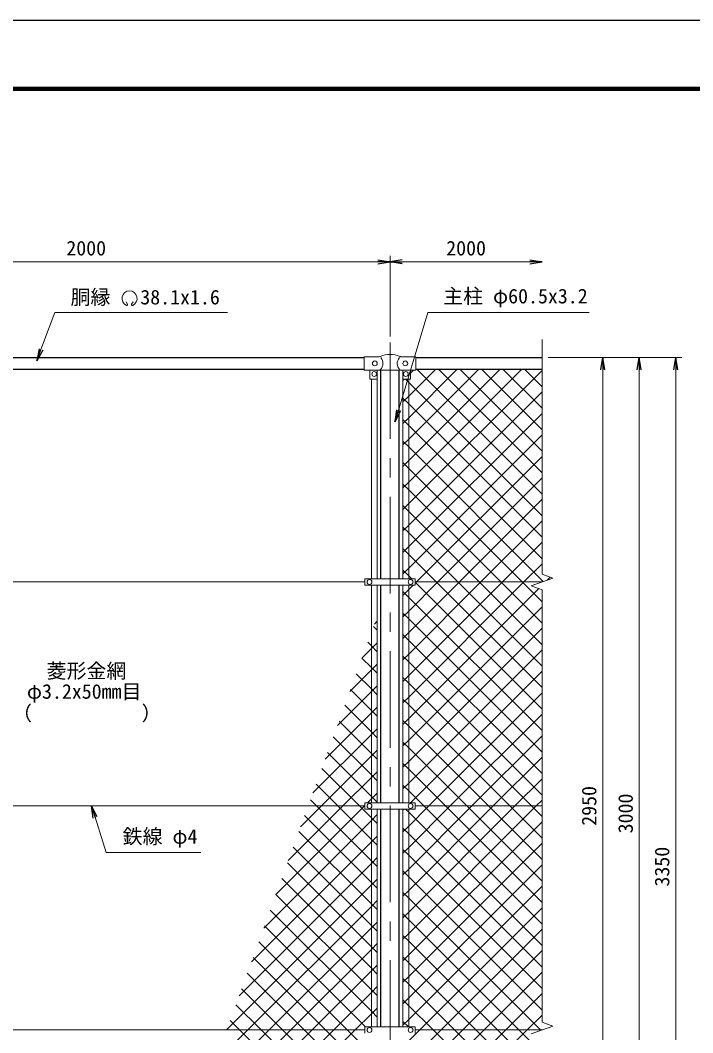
# Model space of a CAD drawing. Units: millimetres, scale not verified. Extents: x -4200 to 4200, y -2970 to 2970.
# Drawn here: x -2601 to -389, y -361 to 2970 of the extents above; entities that cross this region are included whole.
import ezdxf
from ezdxf.enums import TextEntityAlignment as Align

# ---------------------------------------------------------------- set-up
doc = ezdxf.new("R2010")
doc.units = ezdxf.units.MM
doc.header["$LTSCALE"] = 10
doc.linetypes.add('USER1', pattern=[50.8, 31.75, -6.35, 6.35, -6.35])
for name, color, linetype, lineweight in [('0-3_D-BMK', 2, 'USER1', 13), ('0-4_D-STR1', 1, 'Continuous', 25), ('0-5_D-STR-DIM', 7, 'Continuous', 13), ('0-B_D-STR3', 3, 'Continuous', 13), ('0-C_D-STR-TXT', 7, 'Continuous', 13), ('0-D_D-STR2', 7, 'Continuous', 13), ('0-E_D-TTL', 7, 'Continuous', 25)]:
    doc.layers.add(name, color=color, linetype=linetype, lineweight=lineweight)
doc.layers.add('0-6_0', color=7, linetype='Continuous')
doc.styles.add('ＭＳ ゴシック', font='')
doc.styles.get('ＭＳ ゴシック').set_extended_font_data('MS Gothic')

# ---------------------------------------------------------------- blocks, each defined once
blk = doc.blocks.new('_Open')
at = {"layer": '0-6_0'}
blk.add_line((-10, 1.667), (0, 0), dxfattribs=at)
blk.add_lwpolyline([(-10, -1.667), (0, 0), (-10, 0)], dxfattribs=at)

msp = doc.modelspace()

# ---------------------------------------------------------------- linework, layer by layer
at = {"layer": '0-3_D-BMK'}
msp.add_line((-1384.65, 1910.23), (-1384.65, -1539.77), dxfattribs=at)
at = {"layer": '0-4_D-STR1'}
for p, q in [((-3299.65, 1860.23), (-1469.65, 1860.23)), ((-1299.65, 1860.23), (-884.65, 1860.23)), ((-3299.65, 1822.23), (-1469.65, 1822.23)), ((-1414.9, 1132.53), (-1414.9, 1818.73)), ((-1354.4, 1132.53), (-1354.4, 1818.73)), ((-1299.65, 1822.23), (-884.65, 1822.23)), ((-1414.9, 395.53), (-1414.9, 1111.93)), ((-1354.4, 395.53), (-1354.4, 1111.93)), ((-1414.9, -341.47), (-1414.9, 374.93)), ((-1354.4, -341.47), (-1354.4, 374.93))]:
    msp.add_line(p, q, dxfattribs=at)
at = {"layer": '0-5_D-STR-DIM'}
for p, q in [((-3344.65, 2175.23), (-1424.65, 2175.23)), ((-1384.65, 1930.23), (-1384.65, 2195.23)), ((-1384.65, 1930.23), (-1384.65, 2195.23)), ((-1344.65, 2175.23), (-924.65, 2175.23)), ((-884.65, 1920.23), (-884.65, 1147.88)), ((-864.65, 1860.23), (-664.65, 1860.23)), ((-864.65, 1860.23), (-544.65, 1860.23)), ((-864.65, 1860.23), (-424.65, 1860.23)), ((-684.65, 1820.23), (-684.65, -1049.77)), ((-564.65, 1820.23), (-564.65, -1099.77)), ((-444.65, 1820.23), (-444.65, -1449.77)), ((-919.89, 1109.4), (-849.42, 1135.05)), ((-849.42, 1135.05), (-884.65, 1147.88)), ((-884.65, 1096.58), (-919.89, 1109.4)), ((-884.65, 1096.58), (-884.65, -326.12)), ((-849.42, -338.95), (-884.65, -326.12)), ((-919.89, -364.6), (-849.42, -338.95))]:
    msp.add_line(p, q, dxfattribs=at)
at = {"layer": '0-B_D-STR3'}
for p, q in [((-1469.65, 1863.23), (-1420.43, 1863.23)), ((-1469.65, 1819.23), (-1469.65, 1863.23)), ((-1348.88, 1863.23), (-1299.65, 1863.23)), ((-1299.65, 1819.23), (-1299.65, 1863.23)), ((-1469.65, 1819.23), (-1419.45, 1819.23)), ((-1451.65, 1819.23), (-1451.65, 1790.23)), ((-1426.65, 1819.23), (-1426.65, 1790.23)), ((-1418.45, 1818.73), (-1419.45, 1819.23)), ((-1418.45, 1818.73), (-1350.85, 1818.73)), ((-1350.85, 1818.73), (-1349.85, 1819.23)), ((-1349.85, 1819.23), (-1299.65, 1819.23)), ((-1342.65, 1819.23), (-1342.65, 1790.23)), ((-1317.65, 1819.23), (-1317.65, 1790.23)), ((-1427.65, 1789.23), (-1450.65, 1789.23)), ((-1446.15, 1789.23), (-1446.15, 1132.53)), ((-1427.15, 1789.36), (-1427.15, 1132.53)), ((-1342.15, 1789.36), (-1342.15, 1132.53)), ((-1341.65, 1789.23), (-1318.65, 1789.23)), ((-1323.15, 1789.23), (-1323.15, 1132.53)), ((-1467.15, 1122.23), (-3302.65, 1122.23)), ((-1467.15, 1132.53), (-1302.15, 1132.53)), ((-1467.15, 1132.53), (-1467.15, 1111.93)), ((-1467.15, 1111.93), (-1302.15, 1111.93)), ((-1446.15, 395.53), (-1446.15, 1111.93)), ((-1427.15, 395.53), (-1427.15, 1111.93)), ((-1342.15, 395.53), (-1342.15, 1111.93)), ((-1323.15, 395.53), (-1323.15, 1111.93)), ((-1302.15, 1132.53), (-1302.15, 1111.93)), ((-884.65, 1122.23), (-1302.15, 1122.23)), ((-1467.15, 385.23), (-3302.65, 385.23)), ((-1467.15, 395.53), (-1302.15, 395.53)), ((-1467.15, 395.53), (-1467.15, 374.93)), ((-1467.15, 374.93), (-1302.15, 374.93)), ((-1446.15, -341.47), (-1446.15, 374.93)), ((-1427.15, -341.47), (-1427.15, 374.93)), ((-1342.15, -341.47), (-1342.15, 374.93)), ((-1323.15, -341.47), (-1323.15, 374.93)), ((-1302.15, 395.53), (-1302.15, 374.93)), ((-884.65, 385.23), (-1302.15, 385.23)), ((-1467.15, -351.77), (-3302.65, -351.77)), ((-1467.15, -341.47), (-1302.15, -341.47)), ((-1467.15, -341.47), (-1467.15, -362.07)), ((-1302.15, -341.47), (-1302.15, -362.07)), ((-884.65, -351.77), (-1302.15, -351.77))]:
    msp.add_line(p, q, dxfattribs=at)
for centre in [(-1434.65, 1841.23), (-1334.65, 1841.23), (-1436.65, 1806.23), (-1332.65, 1806.23), (-1452.15, 1122.23), (-1317.15, 1122.23), (-1452.15, 385.23), (-1317.15, 385.23), (-1452.15, -351.77), (-1317.15, -351.77)]:
    msp.add_circle(centre, 8, dxfattribs=at)
for centre, radius, start, end in [((-1384.65, 1787.77), 82.82, 67.15338, 112.84662), ((-1420.43, 1871.23), 8, 270, 296.9114), ((-1437.04, 1841.23), 28.8, 314.1684, 41.01552), ((-1332.27, 1841.23), 28.8, 138.98448, 225.8316), ((-1348.88, 1871.23), 8, 243.0886, 270), ((-1450.65, 1790.23), 1, 180, 270), ((-1427.65, 1790.23), 1, 270, 0), ((-1341.65, 1790.23), 1, 180, 270), ((-1318.65, 1790.23), 1, 270, 0)]:
    msp.add_arc(centre, radius, start, end, dxfattribs=at)
at = {"layer": '0-C_D-STR-TXT'}
for p, q in [((-2248.78, 2035.99), (-2253.39, 2043.97)), ((-2234.91, 2035.99), (-2230.3, 2043.97))]:
    msp.add_line(p, q, dxfattribs=at)
for points in [[(-1919.19, 2008.23), (-2487.88, 2008.23), (-2546.53, 1851.66)], [(-729.04, 2008.23), (-1260.7, 2008.23), (-1367.98, 1650.61)], [(-2006.99, 231.6), (-2318.32, 231.6), (-2366.41, 383.32)]]:
    msp.add_lwpolyline(points, dxfattribs=at)
for centre, radius, start, end in [((-2241.84, 2055.06), 25, 294.32478, 245.67522), ((-2251.06, 2034.61), 2.63, 245.67522, 30), ((-2232.63, 2034.61), 2.63, 150, 294.32478)]:
    msp.add_arc(centre, radius, start, end, dxfattribs=at)
at = {"layer": '0-D_D-STR2'}
for p, q in [((-1323.15, 1733.4), (-1234.33, 1822.23)), ((-1323.15, 1662.69), (-1163.62, 1822.23)), ((-1323.15, 1591.98), (-1092.91, 1822.23)), ((-1323.15, 1521.27), (-1022.2, 1822.23)), ((-1323.15, 1450.56), (-951.49, 1822.23)), ((-1323.15, 1379.85), (-884.65, 1818.35)), ((-1317.65, 1809.61), (-1308.04, 1819.23)), ((-884.65, 1410.84), (-1296.04, 1822.23)), ((-884.65, 1481.55), (-1225.33, 1822.23)), ((-884.65, 1552.26), (-1154.62, 1822.23)), ((-884.65, 1622.97), (-1083.91, 1822.23)), ((-884.65, 1693.68), (-1013.2, 1822.23)), ((-884.65, 1764.39), (-942.49, 1822.23)), ((-1342.15, 1785.11), (-1338.04, 1789.23)), ((-1342.15, 1714.4), (-1323.15, 1733.4)), ((-1323.15, 1309.14), (-884.65, 1747.64)), ((-1323.15, 1707.91), (-1342.15, 1726.91)), ((-884.65, 1269.41), (-1323.15, 1707.91)), ((-1323.15, 1238.43), (-884.65, 1676.93)), ((-1342.15, 1643.69), (-1323.15, 1662.69)), ((-1323.15, 1637.2), (-1342.15, 1656.2)), ((-884.65, 1198.7), (-1323.15, 1637.2)), ((-1323.15, 1167.72), (-884.65, 1606.22)), ((-1342.15, 1572.98), (-1323.15, 1591.98)), ((-1342.15, 1502.27), (-1323.15, 1521.27)), ((-1323.15, 1495.78), (-1342.15, 1514.78)), ((-949.6, 1122.23), (-1323.15, 1495.78)), ((-1342.15, 1431.56), (-1323.15, 1450.56)), ((-1323.15, 1425.07), (-1342.15, 1444.07)), ((-1227.22, 1122.23), (-884.65, 1464.79)), ((-1020.31, 1122.23), (-1323.15, 1425.07)), ((-1342.15, 1360.85), (-1323.15, 1379.85)), ((-1323.15, 1354.36), (-1342.15, 1373.36)), ((-1156.51, 1122.23), (-884.65, 1394.08)), ((-1091.02, 1122.23), (-1323.15, 1354.36)), ((-1342.15, 1290.14), (-1323.15, 1309.14)), ((-1323.15, 1283.65), (-1342.15, 1302.65)), ((-1085.8, 1122.23), (-884.65, 1323.37)), ((-1161.73, 1122.23), (-1323.15, 1283.65)), ((-1342.15, 1219.43), (-1323.15, 1238.43)), ((-1015.09, 1122.23), (-884.65, 1252.66)), ((-1323.15, 1212.94), (-1342.15, 1231.94)), ((-1232.44, 1122.23), (-1323.15, 1212.94)), ((-1342.15, 1148.72), (-1323.15, 1167.72)), ((-944.38, 1122.23), (-884.65, 1181.95)), ((-867.38, 1128.51), (-857.79, 1138.1)), ((-1323.15, 1026.29), (-1227.22, 1122.23)), ((-1323.15, 955.58), (-1156.51, 1122.23)), ((-1323.15, 884.87), (-1085.8, 1122.23)), ((-1323.15, 814.16), (-1015.09, 1122.23)), ((-1323.15, 743.45), (-944.38, 1122.23)), ((-884.65, 703.73), (-1302.15, 1121.23)), ((-884.65, 774.44), (-1232.44, 1122.23)), ((-884.65, 845.15), (-1161.73, 1122.23)), ((-884.65, 915.86), (-1091.02, 1122.23)), ((-884.65, 986.57), (-1020.31, 1122.23)), ((-884.65, 1057.28), (-949.6, 1122.23)), ((-1323.15, 1071.52), (-1342.15, 1090.52)), ((-884.65, 633.02), (-1323.15, 1071.52)), ((-1323.15, 602.03), (-884.65, 1040.53)), ((-1342.15, 1007.29), (-1323.15, 1026.29)), ((-1323.15, 1000.81), (-1342.15, 1019.81)), ((-884.65, 562.31), (-1323.15, 1000.81)), ((-1427.15, 963.39), (-1439.32, 975.55)), ((-1436.29, 983.87), (-1427.15, 993)), ((-1323.15, 531.32), (-884.65, 969.82)), ((-1342.15, 936.58), (-1323.15, 955.58)), ((-1323.15, 930.1), (-1342.15, 949.1)), ((-1476.75, 872.7), (-1446.15, 903.29)), ((-1446.15, 911.68), (-1458.19, 923.71)), ((-1446.15, 903.29), (-1427.15, 922.29)), ((-1427.15, 892.68), (-1446.15, 911.68)), ((-884.65, 491.6), (-1323.15, 930.1)), ((-1446.15, 840.97), (-1477.05, 871.86)), ((-1342.15, 865.87), (-1323.15, 884.87)), ((-1323.15, 859.39), (-1342.15, 878.39)), ((-1323.15, 460.61), (-884.65, 899.11)), ((-1446.15, 832.58), (-1427.15, 851.58)), ((-1427.15, 821.97), (-1446.15, 840.97)), ((-884.65, 420.89), (-1323.15, 859.39)), ((-1517.22, 761.52), (-1446.15, 832.58)), ((-1446.15, 770.25), (-1495.92, 820.02)), ((-1342.15, 795.16), (-1323.15, 814.16)), ((-1323.15, 788.68), (-1342.15, 807.68)), ((-1317.53, 395.53), (-884.65, 828.4)), ((-1446.15, 699.54), (-1514.79, 768.18)), ((-1446.15, 761.87), (-1427.15, 780.87)), ((-1427.15, 751.25), (-1446.15, 770.25)), ((-919.7, 385.23), (-1323.15, 788.68)), ((-1557.68, 650.35), (-1446.15, 761.87)), ((-1342.15, 724.45), (-1323.15, 743.45)), ((-1323.15, 717.97), (-1342.15, 736.97)), ((-1257.11, 385.23), (-884.65, 757.69)), ((-1446.15, 628.83), (-1533.66, 716.34)), ((-1446.15, 691.16), (-1427.15, 710.16)), ((-990.42, 385.23), (-1323.15, 717.97)), ((-1598.14, 539.17), (-1446.15, 691.16)), ((-1427.15, 680.54), (-1446.15, 699.54)), ((-1323.15, 647.25), (-1342.15, 666.25)), ((-1186.4, 385.23), (-884.65, 686.98)), ((-1446.15, 558.12), (-1552.53, 664.5)), ((-1446.15, 620.45), (-1427.15, 639.45)), ((-1061.13, 385.23), (-1323.15, 647.25)), ((-1638.61, 428), (-1446.15, 620.45)), ((-1446.15, 487.41), (-1571.4, 612.66)), ((-1427.15, 609.83), (-1446.15, 628.83)), ((-1342.15, 583.03), (-1323.15, 602.03)), ((-1115.69, 385.23), (-884.65, 616.27)), ((-1446.15, 549.74), (-1427.15, 568.74)), ((-1323.15, 576.54), (-1342.15, 595.54)), ((-1131.84, 385.23), (-1323.15, 576.54)), ((-1610.67, 385.23), (-1446.15, 549.74)), ((-1446.15, 416.7), (-1590.27, 560.81)), ((-1427.15, 539.12), (-1446.15, 558.12)), ((-1044.98, 385.23), (-884.65, 545.56)), ((-1485.39, 385.23), (-1609.14, 508.97)), ((-1342.15, 512.32), (-1323.15, 531.32)), ((-1323.15, 505.83), (-1342.15, 524.83)), ((-1202.55, 385.23), (-1323.15, 505.83)), ((-1539.96, 385.23), (-1446.15, 479.03)), ((-1446.15, 479.03), (-1427.15, 498.03)), ((-1427.15, 468.41), (-1446.15, 487.41)), ((-974.27, 385.23), (-884.65, 474.84)), ((-1556.1, 385.23), (-1628, 457.13)), ((-1342.15, 441.61), (-1323.15, 460.61)), ((-1323.15, 435.12), (-1342.15, 454.12)), ((-1273.26, 385.23), (-1323.15, 435.12)), ((-1626.81, 385.23), (-1646.87, 405.29)), ((-1427.15, 397.7), (-1446.15, 416.7)), ((-903.56, 385.23), (-884.65, 404.13)), ((-1719.54, 205.65), (-1539.96, 385.23)), ((-1679.07, 316.82), (-1610.67, 385.23)), ((-1446.15, 204.57), (-1626.81, 385.23)), ((-1446.15, 275.28), (-1556.1, 385.23)), ((-1446.15, 345.99), (-1485.39, 385.23)), ((-1342.15, 370.9), (-1338.13, 374.93)), ((-1323.15, 319.19), (-1257.11, 385.23)), ((-1323.15, 248.48), (-1186.4, 385.23)), ((-1323.15, 177.77), (-1115.69, 385.23)), ((-1323.15, 107.06), (-1044.98, 385.23)), ((-1323.15, 36.34), (-974.27, 385.23)), ((-1323.15, -34.37), (-903.56, 385.23)), ((-884.65, -3.38), (-1273.26, 385.23)), ((-884.65, 67.33), (-1202.55, 385.23)), ((-884.65, 138.04), (-1131.84, 385.23)), ((-884.65, 208.75), (-1061.13, 385.23)), ((-884.65, 279.47), (-990.42, 385.23)), ((-884.65, 350.18), (-919.7, 385.23)), ((-1800.47, -16.7), (-1446.15, 337.61)), ((-1446.15, 133.86), (-1665.74, 353.45)), ((-1446.15, 337.61), (-1427.15, 356.61)), ((-1427.15, 326.99), (-1446.15, 345.99)), ((-1323.15, -105.08), (-884.65, 333.42)), ((-1446.15, 63.15), (-1684.61, 301.61)), ((-1342.15, 300.19), (-1323.15, 319.19)), ((-1323.15, 293.7), (-1342.15, 312.7)), ((-1840.93, -127.88), (-1446.15, 266.9)), ((-1446.15, 266.9), (-1427.15, 285.9)), ((-1427.15, 256.28), (-1446.15, 275.28)), ((-884.65, -144.8), (-1323.15, 293.7)), ((-1446.15, -7.56), (-1703.48, 249.76)), ((-1342.15, 229.48), (-1323.15, 248.48)), ((-1323.15, 222.99), (-1342.15, 241.99)), ((-1323.15, -175.79), (-884.65, 262.71)), ((-1446.15, 196.19), (-1427.15, 215.19)), ((-1427.15, 185.57), (-1446.15, 204.57)), ((-884.65, -215.51), (-1323.15, 222.99)), ((-1881.4, -239.05), (-1446.15, 196.19)), ((-1446.15, -78.27), (-1722.35, 197.92)), ((-1342.15, 158.77), (-1323.15, 177.77)), ((-1323.15, 152.28), (-1342.15, 171.28)), ((-1323.15, -246.5), (-884.65, 192)), ((-1446.15, -148.98), (-1741.22, 146.08)), ((-1446.15, 125.48), (-1427.15, 144.48)), ((-1427.15, 114.86), (-1446.15, 133.86)), ((-884.65, -286.22), (-1323.15, 152.28)), ((-1921.86, -350.23), (-1446.15, 125.48)), ((-1342.15, 88.06), (-1323.15, 107.06)), ((-1323.15, -317.21), (-884.65, 121.29)), ((-1446.15, -219.7), (-1760.09, 94.24)), ((-1446.15, 54.77), (-1427.15, 73.77)), ((-1852.69, -351.77), (-1446.15, 54.77)), ((-1446.15, -290.41), (-1778.96, 42.4)), ((-1427.15, 44.15), (-1446.15, 63.15)), ((-1342.15, 17.34), (-1323.15, 36.34)), ((-1287.01, -351.77), (-884.65, 50.58)), ((-1446.15, -15.94), (-1427.15, 3.06)), ((-1323.15, 10.86), (-1342.15, 29.86)), ((-960.52, -351.77), (-1323.15, 10.86)), ((-1465.8, -341.47), (-1797.82, -9.45)), ((-1781.98, -351.77), (-1446.15, -15.94)), ((-1427.15, -26.56), (-1446.15, -7.56)), ((-1216.3, -351.77), (-884.65, -20.13)), ((-1526.21, -351.77), (-1816.69, -61.29)), ((-1342.15, -53.37), (-1323.15, -34.37)), ((-1323.15, -59.85), (-1342.15, -40.85)), ((-1031.23, -351.77), (-1323.15, -59.85)), ((-1711.27, -351.77), (-1446.15, -86.66)), ((-1446.15, -86.66), (-1427.15, -67.66)), ((-1427.15, -97.27), (-1446.15, -78.27)), ((-1145.59, -351.77), (-884.65, -90.84)), ((-1596.92, -351.77), (-1835.56, -113.13)), ((-1342.15, -124.08), (-1323.15, -105.08)), ((-1323.15, -130.56), (-1342.15, -111.56)), ((-1101.94, -351.77), (-1323.15, -130.56)), ((-1667.63, -351.77), (-1854.43, -164.97)), ((-1640.56, -351.77), (-1446.15, -157.37)), ((-1446.15, -157.37), (-1427.15, -138.37)), ((-1427.15, -167.98), (-1446.15, -148.98)), ((-1074.88, -351.77), (-884.65, -161.55)), ((-1342.15, -194.79), (-1323.15, -175.79)), ((-1323.15, -201.27), (-1342.15, -182.27)), ((-1738.34, -351.77), (-1873.3, -216.81)), ((-1569.85, -351.77), (-1446.15, -228.08)), ((-1446.15, -228.08), (-1427.15, -209.08)), ((-1427.15, -238.7), (-1446.15, -219.7)), ((-1172.65, -351.77), (-1323.15, -201.27)), ((-1004.17, -351.77), (-884.65, -232.26)), ((-1342.15, -265.5), (-1323.15, -246.5)), ((-1323.15, -271.98), (-1342.15, -252.98)), ((-1809.05, -351.77), (-1892.17, -268.65)), ((-1499.14, -351.77), (-1446.15, -298.79)), ((-1446.15, -298.79), (-1427.15, -279.79)), ((-1427.15, -309.41), (-1446.15, -290.41)), ((-1243.37, -351.77), (-1323.15, -271.98)), ((-1879.76, -351.77), (-1911.04, -320.5)), ((-1342.15, -336.21), (-1323.15, -317.21)), ((-1324.38, -341.47), (-1342.15, -323.7)), ((-933.45, -351.77), (-884.65, -302.97)), ((-2164.65, -1017.28), (-1499.14, -351.77)), ((-2124.18, -906.1), (-1569.85, -351.77)), ((-2083.72, -794.93), (-1640.56, -351.77)), ((-2043.25, -683.75), (-1711.27, -351.77)), ((-2002.79, -572.58), (-1781.98, -351.77)), ((-1962.32, -461.4), (-1852.69, -351.77)), ((-1446.15, -785.38), (-1879.76, -351.77)), ((-1446.15, -714.67), (-1809.05, -351.77)), ((-1446.15, -643.96), (-1738.34, -351.77)), ((-1446.15, -573.25), (-1667.63, -351.77)), ((-1446.15, -502.54), (-1596.92, -351.77)), ((-1446.15, -431.83), (-1526.21, -351.77)), ((-1323.15, -387.92), (-1287.01, -351.77)), ((-1323.15, -458.63), (-1216.3, -351.77)), ((-1323.15, -529.34), (-1145.59, -351.77)), ((-1323.15, -600.05), (-1074.88, -351.77)), ((-1323.15, -670.76), (-1004.17, -351.77)), ((-1323.15, -741.47), (-933.45, -351.77)), ((-884.65, -710.48), (-1243.37, -351.77)), ((-884.65, -639.77), (-1172.65, -351.77)), ((-884.65, -569.06), (-1101.94, -351.77)), ((-884.65, -498.35), (-1031.23, -351.77)), ((-884.65, -427.64), (-960.52, -351.77)), ((-850.21, -339.24), (-849.78, -338.81))]:
    msp.add_line(p, q, dxfattribs=at)
for points in [[(-884.65, 1340.13), (-1323.15, 1778.63), (-1333.76, 1789.23)], [(-880.43, 1123.77), (-1323.15, 1566.49), (-1342.15, 1585.49)], [(-1302.15, 1118), (-1297.93, 1122.23), (-884.65, 1535.5)], [(-1313.45, 1132.53), (-1323.15, 1142.23), (-1342.15, 1161.23)], [(-1342.15, 1078), (-1323.15, 1097), (-1308.23, 1111.93)], [(-1342.15, 653.74), (-1323.15, 672.74), (-895.41, 1100.49)], [(-1458.95, 395.53), (-1446.15, 408.32), (-1427.15, 427.32)], [(-1760, 94.47), (-1469.25, 385.23), (-1467.15, 387.32)], [(-884.65, -74.09), (-1323.15, 364.41), (-1333.67, 374.93)], [(-888.44, -353.15), (-889.81, -351.77), (-1323.15, 81.57), (-1342.15, 100.57)]]:
    msp.add_lwpolyline(points, dxfattribs=at)
at = {"layer": '0-E_D-TTL', "color": 2}
msp.add_lwpolyline([(-4199.68, 2970.23), (4200.32, 2970.23), (4200.32, -2969.77), (-4199.68, -2969.77)], close=True, dxfattribs=at)
at = {"layer": '0-E_D-TTL'}
for points in [[(-3929.68, 2750.23), (3930.32, 2750.23), (3930.32, -2749.77), (-3929.68, -2749.77)], [(-3927.18, 2747.73), (3927.82, 2747.73), (3927.82, -2747.27), (-3927.18, -2747.27)], [(-3924.68, 2745.23), (3925.32, 2745.23), (3925.32, -2744.77), (-3924.68, -2744.77)], [(-3922.18, 2742.73), (3922.82, 2742.73), (3922.82, -2742.27), (-3922.18, -2742.27)], [(-3919.68, 2740.23), (3920.32, 2740.23), (3920.32, -2739.77), (-3919.68, -2739.77)]]:
    msp.add_lwpolyline(points, close=True, dxfattribs=at)

# ---------------------------------------------------------------- block references
at = {"layer": '0-5_D-STR-DIM', "xscale": 4, "yscale": 4}
for p in [(-1384.65, 2175.23), (-884.65, 2175.23)]:
    msp.add_blockref('_Open', p, dxfattribs=at)
for p, rotation in [((-1384.65, 2175.23), 180), ((-684.65, 1860.23), 90), ((-564.65, 1860.23), 90), ((-444.65, 1860.23), 90)]:
    msp.add_blockref('_Open', p, dxfattribs=dict(at, rotation=rotation))
at = {"layer": '0-C_D-STR-TXT', "xscale": 4, "yscale": 4}
for p, rotation in [((-2547.23, 1849.79), 249.46512), ((-1368.56, 1648.7), 253.30154), ((-2367.02, 385.23), 107.58773)]:
    msp.add_blockref('_Open', p, dxfattribs=dict(at, rotation=rotation))

# ---------------------------------------------------------------- texts
at = {"layer": '0-5_D-STR-DIM', "style": 'ＭＳ ゴシック'}
for p in [(-2449.9, 2181.97), (-1199.9, 2181.97)]:
    msp.add_text('2000', height=48.09, dxfattribs=at).set_placement(p, align=Align.BOTTOM_LEFT)
for s, p in [('2950', (-691.4, 319.98)), ('3000', (-571.4, 295.1)), ('3350', (-451.4, 120.1))]:
    msp.add_text(s, height=48.09, rotation=90, dxfattribs=at).set_placement(p, align=Align.BOTTOM_LEFT)
at = {"layer": '0-C_D-STR-TXT', "style": 'ＭＳ ゴシック'}
for s, p in [('胴縁 \u300038.1x1.6', (-2435.95, 2020.81)), ('主柱 φ60.5x3.2', (-1209.78, 2024.24)), ('菱形金網', (-2514.6, 791.12)), ('φ3.2x50mm目', (-2579.58, 723.54)), ('（\u3000\u3000   \u3000\u3000）', (-2628.31, 651.89)), ('鉄線 φ4', (-2264.6, 246.47))]:
    msp.add_text(s, height=48.09, dxfattribs=at).set_placement(p, align=Align.BOTTOM_LEFT)

doc.saveas('drawing.dxf')
